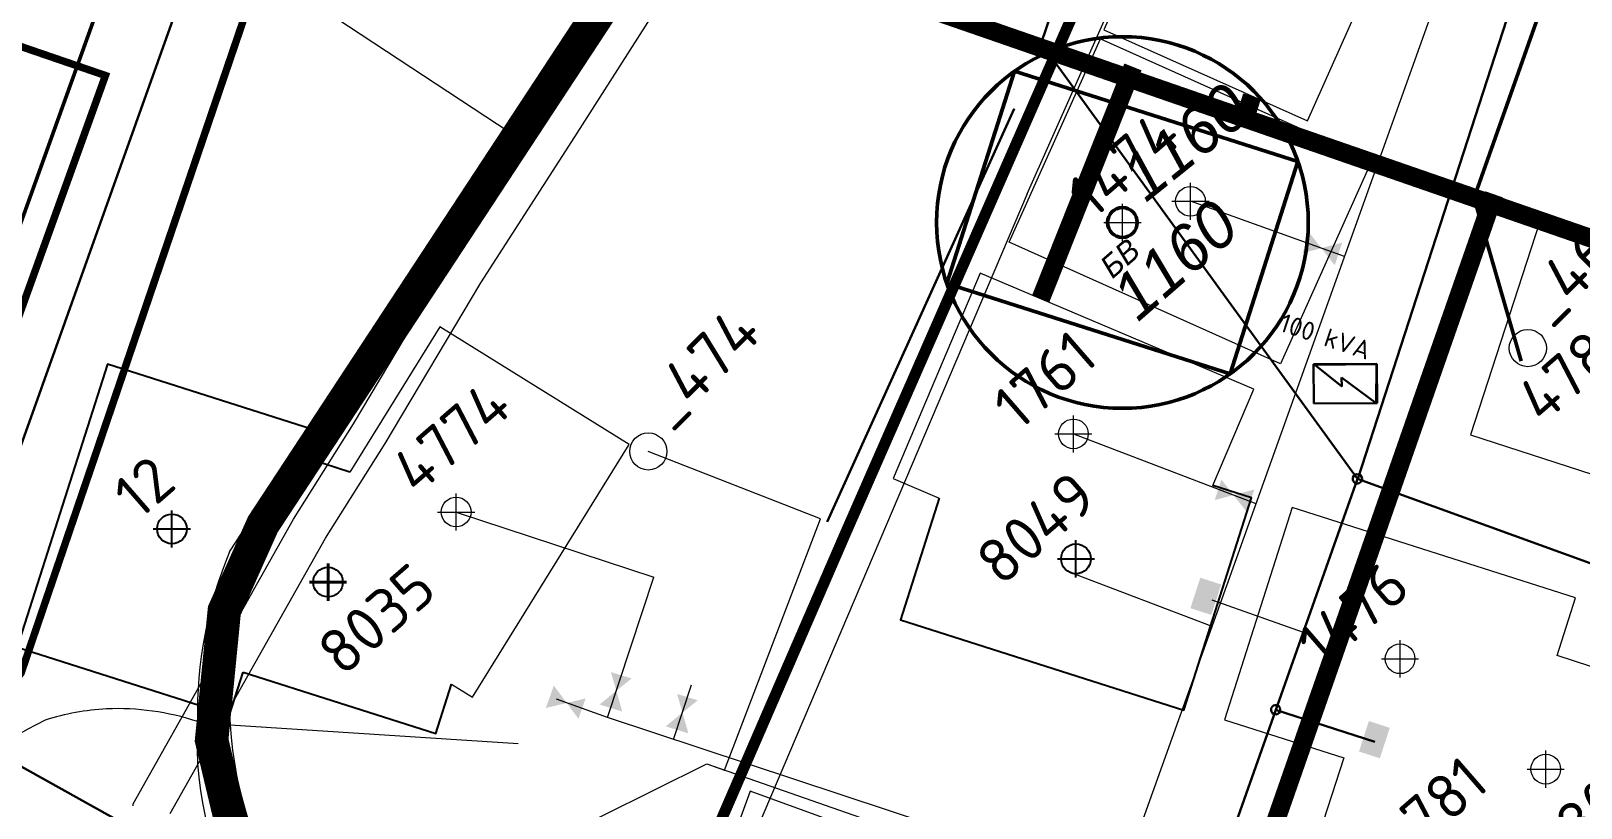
# Model space of a CAD drawing. Header units: millimetres. Extents: x 519 to 9564855, y -810 to 5021775.
# Drawn here: x 9531292.5 to 9531709.6, y 5000232.4 to 5000441.4 of the extents above; entities that cross this region are included whole.
import ezdxf

# ---------------------------------------------------------------- set-up
doc = ezdxf.new("R2010")
doc.units = ezdxf.units.MM
doc.header["$LTSCALE"] = 2
doc.header["$MEASUREMENT"] = 0
doc.header["$PDMODE"] = 2
doc.header["$PDSIZE"] = 5
doc.linetypes.add('1', pattern=[0])
doc.linetypes.add('DASHED', pattern=[0.75, 0.5, -0.25])
for name, color, linetype in [('Existing roads', 41, 'Continuous'), ('FIBERGLASS', 212, 'Continuous'), ('OilColl&Flowlines', 3, 'Continuous'), ('OLD WELLS(dr.bfr2000)', 24, 'Continuous'), ('ROAD_GROUND', 9, 'Continuous'), ('лэп', 1, 'Continuous'), ('Скважины - Конфликты наземки', 92, 'Continuous'), ('Скважины на 2013 год.', 21, '1'), ('Скважины на 2014 год', 70, 'Continuous'), ('Скважины на 2025 год _ОСМОТР', 5, 'Continuous')]:
    doc.layers.add(name, color=color, linetype=linetype)
for name, color, linetype, lineweight in [('PPLINE_GAS', 4, 'GAS_LINE', 30), ('Скважины на 2022 год', 60, 'Continuous', 13), ('Скважины на 2026', 222, 'Continuous', 50), ('Электро', 1, 'Continuous', 30), ('Электроснаб', 1, 'Continuous', 18), ('Электроснабжене', 1, 'Continuous', 18)]:
    doc.layers.add(name, color=color, linetype=linetype, lineweight=lineweight)
doc.styles.add('92051501$0$STANDARD', font='simplex.shx')
doc.styles.add('Elect', font='isocpeur.ttf')
doc.styles.add('GeoApp', font='', dxfattribs={"height": 1})
doc.styles.add('Line_GUGK', font='')
doc.styles.get("Standard").update_dxf_attribs({"font": 'isocpeur.ttf', "width": 0.5})
doc.styles.get('GeoApp').set_extended_font_data('D431', italic=True)
doc.styles.get('Line_GUGK').set_extended_font_data('Bm431', italic=True)
doc.linetypes.add('GAS_LINE', pattern='A,0.5,-0.2,["G",92051501$0$STANDARD,S=0.1,R=0,X=-0.1,Y=-0.05],-0.05', length=0.75)
doc.linetypes.add('WTR_LINE', pattern='A,0.5,-0.2,["W",92051501$0$STANDARD,S=0.1,R=0,X=-0.1,Y=-0.05],-0.05', length=0.75)

msp = doc.modelspace()

# ---------------------------------------------------------------- hatches: boundary and pattern name
at = {"layer": 'Скважины на 2013 год.', "linetype": 'ByBlock', "lineweight": 0, "ltscale": 5}
h = msp.add_hatch(color=3, dxfattribs=at)
h.set_gradient(color1=(0, 255, 0), color2=(5, 255, 5), one_color=1, tint=0.51, name='INVCYLINDER')
h.paths.add_polyline_path([(9531636.476, 5000387.16031), (9531643.33248, 5000378.40634), (9531645.32647, 5000384.48904), (9531634.66947, 5000381.64947)])
h = msp.add_hatch(color=3, dxfattribs=at)
h.set_gradient(color1=(0, 255, 0), color2=(5, 255, 5), one_color=1, tint=0.51, name='INVCYLINDER')
h.paths.add_polyline_path([(9531612.84077, 5000320.71833), (9531619.69724, 5000311.96435), (9531621.69124, 5000318.04705), (9531611.03424, 5000315.20748)])
h = msp.add_hatch(color=3, dxfattribs=at)
h.set_gradient(color1=(0, 255, 0), color2=(5, 255, 5), one_color=1, tint=0.51, name='INVCYLINDER')
h.paths.add_polyline_path([(9531439.81681, 5000256.36449), (9531433.18505, 5000265.28991), (9531431.0371, 5000259.25986), (9531441.76283, 5000261.82764)])
h = msp.add_hatch(color=3, dxfattribs=at)
h.set_gradient(color1=(0, 255, 0), color2=(5, 255, 5), one_color=1, tint=0.51, name='INVCYLINDER')
h.paths.add_polyline_path([(9531454.11102, 5000267.20433), (9531445.47864, 5000260.19539), (9531451.59537, 5000258.30838), (9531448.56934, 5000268.91394)])
h = msp.add_hatch(color=3, dxfattribs=at)
h.set_gradient(color1=(0, 255, 0), color2=(5, 255, 5), one_color=1, tint=0.51, name='INVCYLINDER')
h.paths.add_polyline_path([(9531471.91393, 5000261.33536), (9531463.28155, 5000254.32641), (9531469.39828, 5000252.4394), (9531466.37225, 5000263.04496)])
at = {"layer": 'Электро'}
for points in [[(9531604.49413, 5000286.12439), (9531610.1165, 5000284.29833), (9531612.77864, 5000292.49497), (9531607.15627, 5000294.32103)], [(9531649.85733, 5000247.55579), (9531655.4797, 5000245.72973), (9531658.14184, 5000253.92637), (9531652.51947, 5000255.75243)]]:
    msp.add_hatch(color=256, dxfattribs=at).paths.add_polyline_path(points)
at = {"layer": 'Электроснаб', "linetype": 'ByBlock', "lineweight": 0}
for points in [[(9531604.49413, 5000286.12439), (9531610.1165, 5000284.29833), (9531612.77864, 5000292.49497), (9531607.15627, 5000294.32103)], [(9531649.85733, 5000247.55579), (9531655.4797, 5000245.72973), (9531658.14184, 5000253.92637), (9531652.51947, 5000255.75243)]]:
    msp.add_hatch(color=1, dxfattribs=at).paths.add_polyline_path(points)
at = {"layer": 'Электроснабжене', "linetype": 'ByBlock', "lineweight": 0}
for points in [[(9531604.49413, 5000286.12439), (9531610.1165, 5000284.29833), (9531612.77864, 5000292.49497), (9531607.15627, 5000294.32103)], [(9531649.85733, 5000247.55579), (9531655.4797, 5000245.72973), (9531658.14184, 5000253.92637), (9531652.51947, 5000255.75243)]]:
    msp.add_hatch(color=1, dxfattribs=at).paths.add_polyline_path(points)

# ---------------------------------------------------------------- linework, layer by layer
at = {"color": 32, "lineweight": 0}
for p, q in [((9531345.94216, 5000301.24808, -24.976), (9531527.29532, 5000578.67999)), ((9531352.75547, 5000299.12803, -24.764), (9531536.633, 5000576.075, -24.622))]:
    msp.add_line(p, q, dxfattribs=at)
at = {"color": 3, "linetype": 'ByBlock', "lineweight": 0, "ltscale": 5}
msp.add_line((9531645.92453, 5000380.7668), (9531604.5, 5000395.6), dxfattribs=at)
at = {"color": 4, "lineweight": 0}
msp.add_line((9531346.085, 5000254.757, -25.322), (9531423.564, 5000249.745, -25.213), dxfattribs=at)
at = {"color": 5, "linetype": 'WTR_LINE', "lineweight": 0, "ltscale": 100, "const_width": 2}
msp.add_lwpolyline([(9527059.994, 5002488.058), (9527832.679, 5002214.15), (9528541.641, 5001967.805), (9529684.446, 5001530.752), (9530702.239, 5001171.723), (9531496.57, 5000875.96), (9531289.842, 5000268.677), (9531235.995, 5000198.308)], dxfattribs=at)
at = {"color": 6, "linetype": 'ByBlock', "lineweight": 0, "ltscale": 5, "const_width": 1}
for points, elevation in [([(9531279.9581, 5000362.5301), (9531376.64183, 5000631.58624)], 1.5475), ([(9531693.5044, 5000352.6041), (9531680.8183, 5000396.5222), (9531721.05842, 5000510.36049)], -0.5946)]:
    msp.add_lwpolyline(points, dxfattribs=dict(at, elevation=elevation))
at = {"color": 32, "lineweight": 0}
for centre, radius, start, end in [((9531450.34122, 5000257.78707, -24.976), 113.08414, 157.3981883, 181.1021009), ((9531454.54138, 5000261.13925, -24.764), 108.64401, 159.5333012, 183.3677584), ((9531431.98631, 5000250.46236, -24.609), 94.84821, 176.8876805, 247.9494689), ((9531450.75287, 5000261.27806, -24.764), 104.87081, 183.5650545, 242.8984631)]:
    msp.add_arc(centre, radius, start, end, dxfattribs=at)
at = {"color": 4, "lineweight": 0}
for centre, radius, start, end in [((9531316.08168, 5000194.93175, -24.985), 64.16133, 92.8808392, 107.909638), ((9531315.88796, 5000191.3786, -24.976), 67.70128, 71.5819859, 92.565967), ((9531466.49437, 4999926.88881, -24.323), 370.47592, 117.3391218, 124.114404)]:
    msp.add_arc(centre, radius, start, end, dxfattribs=at)
at = {"layer": 'Existing roads', "lineweight": 0, "const_width": 5, "elevation": -24.67163}
for points in [[(9531466.67878, 5000470.71352), (9532119.97484, 5000244.47268)], [(9531564.1834, 5000369.32074), (9531589.0268, 5000431.77065)], [(9531615.72507, 5000195.23581), (9531686.22745, 5000397.47775)]]:
    msp.add_lwpolyline(points, dxfattribs=at)
at = {"layer": 'Existing roads', "lineweight": 0, "const_width": 5}
msp.add_lwpolyline([(9531619.73375, 5000419.57421), (9531621.07492, 5000423.90089)], dxfattribs=at)
at = {"layer": 'FIBERGLASS', "lineweight": 0}
for p, q in [((9531687.23701, 5000704.64662, 0), (9531552.66612, 5000400.83137, 0)), ((9531552.76012, 5000401.04821, 0), (9531470.33504, 5000210.90981, 0))]:
    msp.add_line(p, q, dxfattribs=at)
at = {"layer": 'FIBERGLASS', "lineweight": 0, "ltscale": 5}
for p, q in [((9531504.91568, 5000310.18308), (9531458.6, 5000328.3)), ((9531479.07934, 5000242.55065), (9531504.91568, 5000310.18308)), ((9531321.06011, 5000168.29374, 0), (9531474.36772, 5000244.22417)), ((9531474.36772, 5000244.22417), (9533085.79736, 4999682.85721)), ((9531474.36772, 5000244.22417), (9531479.07934, 5000242.55065))]:
    msp.add_line(p, q, dxfattribs=at)
at = {"layer": 'FIBERGLASS', "linetype": 'DASHED', "lineweight": 0, "ltscale": 0.07, "const_width": 3, "elevation": 0}
msp.add_lwpolyline([(9531445.63554, 5000134.93508), (9531453.49473, 5000148.15449), (9531449.60856, 5000150.46489), (9531470.33504, 5000210.90981), (9531511.62837, 5000306.16539), (9531598.86686, 5000505.13692), (9531687.23701, 5000704.64662), (9531690.12365, 5000713.15835), (9531775.3157, 5001066.34806), (9531771.80796, 5001073.56077), (9531049.66614, 5001321.27015), (9531118.61306, 5001522.42529), (9531116.27538, 5001523.22654)], dxfattribs=at)
at = {"layer": 'OilColl&Flowlines', "lineweight": 0, "const_width": 2}
msp.add_lwpolyline([(9530917.659, 5000622.28257), (9531209.737, 5000519.055), (9531255.937, 5000448.855), (9531312.537, 5000429.455), (9531245.337, 5000242.755), (9531451.82079, 5000131.60558), (9531538.737, 5000091.355), (9531540.137, 5000090.455), (9531403.337, 4999707.355)], dxfattribs=at)
at = {"layer": 'OLD WELLS(dr.bfr2000)', "lineweight": 0}
for centre in [(9531695.3, 5000356.1), (9531458.6, 5000328.3)]:
    msp.add_circle(centre, 5, dxfattribs=at)
at = {"layer": 'PPLINE_GAS', "linetype": 'GAS_LINE', "lineweight": 0, "ltscale": 20}
msp.add_line((9531560.54522, 5000397.63566, 0), (9531472.20353, 5000189.92148), dxfattribs=at)
at = {"layer": 'PPLINE_GAS', "linetype": 'GAS_LINE', "lineweight": 0, "ltscale": 20, "elevation": 0}
msp.add_lwpolyline([(9531560.5351, 5000397.61169), (9531694.45265, 5000698.54833)], dxfattribs=at)
at = {"layer": 'ROAD_GROUND', "linetype": 'Continuous', "lineweight": 0}
for points in [[(9531319.96568, 5000232.92606), (9531319.96568, 5000233.47798), (9531363.14819, 5000310.08282), (9531379.31057, 5000335.68163), (9531405.03311, 5000378.9195), (9531430.41695, 5000418.34975), (9531457.43521, 5000460.72156), (9531495.34363, 5000523.73686), (9531536.22426, 5000607.38798), (9531566.693, 5000671.82187), (9531589.20168, 5000719.64021), (9531610.38219, 5000764.29912), (9531634.2895, 5000815.91443), (9531634.58964, 5000816.55197)], [(9531329.96568, 5000230.85359), (9531371.737, 5000304.955), (9531387.837, 5000330.455), (9531413.537, 5000373.655), (9531438.837, 5000412.955), (9531465.937, 5000455.455), (9531504.137, 5000518.955), (9531545.237, 5000603.055), (9531575.737, 5000667.555), (9531598.237, 5000715.355), (9531619.437, 5000760.055), (9531643.337, 5000811.655), (9531644.4284, 5000813.97326)]]:
    msp.add_lwpolyline(points, dxfattribs=at)
at = {"layer": 'ROAD_GROUND', "color": 8, "lineweight": 0, "const_width": 9}
msp.add_lwpolyline([(9531398.49855, 5000164.2919), (9531368.51893, 5000186.98641), (9531349.66869, 5000214.54586), (9531341.09689, 5000250.60011), (9531344.51852, 5000285.43364), (9531354.89363, 5000308.6504), (9531498.42548, 5000527.1004), (9531532.67785, 5000578.01291), (9531571.21687, 5000669.69242), (9531593.72246, 5000717.50418), (9531614.91914, 5000762.19768), (9531638.81989, 5000813.79883), (9531639.11339, 5000814.42226)], dxfattribs=at)
at = {"layer": 'лэп', "linetype": 'ByBlock', "lineweight": 0, "ltscale": 5}
msp.add_line((9531610.22382, 5000288.38051, 0), (9531634.84163, 5000279.67854, 0), dxfattribs=at)
at = {"layer": 'Скважины - Конфликты наземки', "linetype": 'ByBlock', "lineweight": 0}
msp.add_circle((9531586.2, 5000389.9), 4, dxfattribs=at)
at = {"layer": 'Скважины - Конфликты наземки', "linetype": 'ByBlock', "lineweight": 0, "ltscale": 80}
msp.add_point((9531586.2, 5000389.9), dxfattribs=at)
at = {"layer": 'Скважины на 2013 год.', "color": 3, "linetype": 'ByBlock', "lineweight": 0, "ltscale": 5}
for p, q in [((9531730.79362, 5000617.77991), (9531587.03813, 5000216.31531)), ((9531573, 5000333), (9531622.11124, 5000314.26366)), ((9531406.9, 5000312), (9531460.07401, 5000294.47046)), ((9531447.62493, 5000256.7075), (9531460.07401, 5000294.47046)), ((9531571.60701, 5000295.99127), (9531610.28459, 5000281.23547)), ((9531465.4245, 5000250.82624), (9531470.2726, 5000265.53678)), ((9531447.62493, 5000256.7075), (9531433.90795, 5000261.60164)), ((9531585.16565, 5000211.26192), (9531447.62493, 5000256.7075))]:
    msp.add_line(p, q, dxfattribs=at)
at = {"layer": 'Скважины на 2013 год.', "color": 0, "linetype": 'ByBlock', "lineweight": 0}
msp.add_lwpolyline([(9531613.81755, 5000514.75633), (9531581.19701, 5000441.70908), (9531635.98245, 5000417.24367), (9531668.60299, 5000490.29092)], close=True, dxfattribs=at)
for points in [[(9531388.24575, 5000472.74995), (9531371.35193, 5000447.0743), (9531421.47521, 5000414.09466), (9531447.6185, 5000453.82788)], [(9531735.1361, 5000377.96384), (9531698.38822, 5000389.86418), (9531679.90309, 5000332.78266), (9531735.49562, 5000314.78004)], [(9531610.56871, 5000319.13666), (9531621.53594, 5000345.01094), (9531547.87943, 5000376.23144), (9531524.46406, 5000320.98906), (9531536.91606, 5000315.71108)], [(9531405.66221, 5000265.69942), (9531411.3126, 5000262.19509), (9531453.47718, 5000330.18147), (9531402.4874, 5000361.80491), (9531378.27267, 5000322.76096)], [(9531645.74228, 5000245.84406), (9531631.60309, 5000202.18266), (9531707.92886, 5000177.46529)], [(9531559.61568, 5000205.28286), (9531561.15147, 5000209.49954), (9531485.98203, 5000236.87754), (9531465.44853, 5000180.50046), (9531478.4716, 5000175.75723)]]:
    msp.add_lwpolyline(points, dxfattribs=at)
for centre in [(9531573, 5000333), (9531406.9, 5000312)]:
    msp.add_circle(centre, 4, dxfattribs=at)
for p in [(9531573, 5000333), (9531406.9, 5000312)]:
    msp.add_point(p, dxfattribs=at)
at = {"layer": 'Скважины на 2014 год', "color": 0, "linetype": 'ByBlock', "lineweight": 0}
msp.add_lwpolyline([(9531555.72153, 5000384.63044), (9531580.31552, 5000439.35827), (9531653.28596, 5000406.56629), (9531628.69197, 5000351.83845), (9531555.72153, 5000384.63044)], dxfattribs=at)
msp.add_circle((9531604.5, 5000395.6), 4, dxfattribs=at)
msp.add_point((9531604.5, 5000395.6), dxfattribs=at)
at = {"layer": 'Скважины на 2022 год', "color": 0, "lineweight": 0}
msp.add_lwpolyline([(9531738.28923, 5000230.89164), (9531747.41277, 5000258.97102), (9531703.1537, 5000273.35166)], dxfattribs=at)
msp.add_circle((9531700.1, 5000242.8), 4, dxfattribs=at)
msp.add_point((9531700.1, 5000242.8), dxfattribs=at)
at = {"layer": 'Скважины на 2025 год _ОСМОТР', "color": 0, "linetype": 'ByBlock', "lineweight": -2, "ltscale": 50}
for points in [[(9531367.84137, 5000326.08541), (9531370.23632, 5000333.60015), (9531313.06933, 5000351.81925), (9531288.7772, 5000275.5966), (9531345.94419, 5000257.3775), (9531349.62228, 5000268.91843)], [(9531378.27267, 5000322.76096), (9531367.84137, 5000326.08541)], [(9531536.91606, 5000315.71108), (9531526.47913, 5000282.96257), (9531602.70178, 5000258.67044), (9531620.92087, 5000315.83743), (9531610.56871, 5000319.13666)], [(9531349.62228, 5000268.91843), (9531401.42639, 5000252.40848), (9531405.66221, 5000265.69942)]]:
    msp.add_lwpolyline(points, dxfattribs=at)
at = {"layer": 'Скважины на 2025 год _ОСМОТР', "color": 0, "linetype": 'ByBlock', "lineweight": 0, "ltscale": 50}
msp.add_lwpolyline([(9531703.1537, 5000273.35166), (9531708.12087, 5000288.93743), (9531631.89822, 5000313.22956), (9531613.67913, 5000256.06257), (9531645.74228, 5000245.84406)], dxfattribs=at)
at = {"layer": 'Скважины на 2025 год _ОСМОТР', "color": 0, "linetype": 'ByBlock', "lineweight": -2}
for centre in [(9531330.41447, 5000307.44059), (9531573.7, 5000299.4)]:
    msp.add_circle(centre, 4, dxfattribs=at)
at = {"layer": 'Скважины на 2025 год _ОСМОТР', "color": 0, "linetype": 'ByBlock', "lineweight": -2, "ltscale": 50}
msp.add_circle((9531372.42, 5000293.14), 4, dxfattribs=at)
at = {"layer": 'Скважины на 2025 год _ОСМОТР', "color": 0, "linetype": 'ByBlock', "lineweight": 0}
msp.add_circle((9531660.9, 5000272.5), 4, dxfattribs=at)
at = {"layer": 'Скважины на 2025 год _ОСМОТР', "color": 0, "linetype": 'ByBlock', "lineweight": -2}
for p in [(9531330.41, 5000307.44), (9531573.7, 5000299.4)]:
    msp.add_point(p, dxfattribs=at)
at = {"layer": 'Скважины на 2025 год _ОСМОТР', "color": 0, "linetype": 'ByBlock', "lineweight": 40, "ltscale": 50}
msp.add_point((9531372.42, 5000293.14), dxfattribs=at)
at = {"layer": 'Скважины на 2025 год _ОСМОТР', "color": 0, "linetype": 'ByBlock', "lineweight": 0}
msp.add_point((9531660.9, 5000272.5), dxfattribs=at)
at = {"layer": 'Скважины на 2026', "linetype": 'ByBlock', "ltscale": 50}
msp.add_lwpolyline([(9531538.97913, 5000373.46257), (9531615.20178, 5000349.17044), (9531633.42087, 5000406.33743), (9531557.19822, 5000430.62956)], close=True, dxfattribs=at)
msp.add_circle((9531586.2, 5000389.9), 50, dxfattribs=at)
at = {"layer": 'Скважины на 2026', "linetype": 'ByBlock'}
msp.add_circle((9531586.2, 5000389.9), 4, dxfattribs=at)
at = {"layer": 'Скважины на 2026', "linetype": 'ByBlock', "lineweight": 0}
msp.add_point((9531586.2, 5000389.9), dxfattribs=at)
at = {"layer": 'Электро'}
for p, q in [((9531769.78319, 5000692.11631), (9531649.51197, 5000320.90615, 0)), ((9531376.87169, 5000574.11353, 0), (9531261.87295, 5000251.78765, 0)), ((9531564.30334, 5000438.15259, 0), (9531568.4187, 5000450.39649)), ((9531649.42445, 5000320.93459, 0), (9531564.30334, 5000438.15259, 0)), ((9531557.0557, 5000420.48277, 0), (9531506.74513, 5000309.35431, 0)), ((9531637.63876, 5000351.73956, 0), (9531654.68719, 5000351.8439, 0)), ((9531637.70346, 5000341.16721, 0), (9531637.63876, 5000351.73956, 0)), ((9531654.58994, 5000351.74545, 0), (9531637.99434, 5000351.64389, 0)), ((9531637.99434, 5000351.64389, 0), (9531645.20612, 5000345.81665, 0)), ((9531654.51625, 5000341.30299, 0), (9531654.58994, 5000351.74545, 0)), ((9531654.68719, 5000351.8439, 0), (9531654.75189, 5000341.27155, 0)), ((9531645.20612, 5000345.81665, 0), (9531645.19158, 5000348.19188, 0)), ((9531645.19158, 5000348.19188, 0), (9531654.51625, 5000341.30299, 0)), ((9531654.75189, 5000341.27155, 0), (9531637.70346, 5000341.16721, 0)), ((9531649.42445, 5000320.93459, 0), (9531568.68757, 5000092.52298, 0)), ((9532017.90282, 5000187.35264, 0), (9531649.42445, 5000320.93459, 0)), ((9531264.03292, 5000257.84175, 0), (9531484.71604, 5000135.26517, 0)), ((9531654.12491, 5000250.11904), (9531627.43082, 5000258.79247))]:
    msp.add_line(p, q, dxfattribs=at)
for centre, start, end in [((9531649.42445, 5000320.93459, 0), 162.0000001, 342.0000001), ((9531649.42445, 5000320.93459, 0), 342.0000001, 162.0000001), ((9531627.43082, 5000258.79247), 162, 342), ((9531627.43082, 5000258.79247), 342, 162)]:
    msp.add_arc(centre, 1.25, start, end, dxfattribs=at)
at = {"layer": 'Электроснаб', "color": 1, "linetype": 'ByBlock', "lineweight": 0}
for p, q in [((9531769.78319, 5000692.11631), (9531649.51197, 5000320.90615, 0)), ((9531376.87169, 5000574.11353, 0), (9531261.87295, 5000251.78765, 0)), ((9531564.30334, 5000438.15259, 0), (9531568.4187, 5000450.39649)), ((9531649.42445, 5000320.93459, 0), (9531564.30334, 5000438.15259, 0)), ((9531557.0557, 5000420.48277, 0), (9531506.74513, 5000309.35431, 0)), ((9531637.63876, 5000351.73956, 0), (9531654.68719, 5000351.8439, 0)), ((9531637.70346, 5000341.16721, 0), (9531637.63876, 5000351.73956, 0)), ((9531654.58994, 5000351.74545, 0), (9531637.99434, 5000351.64389, 0)), ((9531637.99434, 5000351.64389, 0), (9531645.20612, 5000345.81665, 0)), ((9531654.51625, 5000341.30299, 0), (9531654.58994, 5000351.74545, 0)), ((9531654.68719, 5000351.8439, 0), (9531654.75189, 5000341.27155, 0)), ((9531645.20612, 5000345.81665, 0), (9531645.19158, 5000348.19188, 0)), ((9531645.19158, 5000348.19188, 0), (9531654.51625, 5000341.30299, 0)), ((9531654.75189, 5000341.27155, 0), (9531637.70346, 5000341.16721, 0)), ((9531649.42445, 5000320.93459, 0), (9531568.68757, 5000092.52298, 0)), ((9532017.90282, 5000187.35264, 0), (9531649.42445, 5000320.93459, 0)), ((9531264.03292, 5000257.84175, 0), (9531484.71604, 5000135.26517, 0)), ((9531654.12491, 5000250.11904), (9531627.43082, 5000258.79247))]:
    msp.add_line(p, q, dxfattribs=at)
for centre, start, end in [((9531649.42445, 5000320.93459, 0), 162.0000001, 342.0000001), ((9531649.42445, 5000320.93459, 0), 342.0000001, 162.0000001), ((9531627.43082, 5000258.79247), 162, 342), ((9531627.43082, 5000258.79247), 342, 162)]:
    msp.add_arc(centre, 1.25, start, end, dxfattribs=at)
at = {"layer": 'Электроснабжене', "color": 1, "linetype": 'ByBlock', "lineweight": 0}
for p, q in [((9531769.78319, 5000692.11631), (9531649.51197, 5000320.90615, 0)), ((9531376.87169, 5000574.11353, 0), (9531261.87295, 5000251.78765, 0)), ((9531564.30334, 5000438.15259, 0), (9531568.4187, 5000450.39649)), ((9531649.42445, 5000320.93459, 0), (9531564.30334, 5000438.15259, 0)), ((9531557.0557, 5000420.48277, 0), (9531506.74513, 5000309.35431, 0)), ((9531637.63876, 5000351.73956, 0), (9531654.68719, 5000351.8439, 0)), ((9531637.70346, 5000341.16721, 0), (9531637.63876, 5000351.73956, 0)), ((9531654.58994, 5000351.74545, 0), (9531637.99434, 5000351.64389, 0)), ((9531637.99434, 5000351.64389, 0), (9531645.20612, 5000345.81665, 0)), ((9531654.51625, 5000341.30299, 0), (9531654.58994, 5000351.74545, 0)), ((9531654.68719, 5000351.8439, 0), (9531654.75189, 5000341.27155, 0)), ((9531645.20612, 5000345.81665, 0), (9531645.19158, 5000348.19188, 0)), ((9531645.19158, 5000348.19188, 0), (9531654.51625, 5000341.30299, 0)), ((9531654.75189, 5000341.27155, 0), (9531637.70346, 5000341.16721, 0)), ((9531649.42445, 5000320.93459, 0), (9531568.68757, 5000092.52298, 0)), ((9532017.90282, 5000187.35264, 0), (9531649.42445, 5000320.93459, 0)), ((9531264.03292, 5000257.84175, 0), (9531484.71604, 5000135.26517, 0)), ((9531654.12491, 5000250.11904), (9531627.43082, 5000258.79247))]:
    msp.add_line(p, q, dxfattribs=at)
for centre, start, end in [((9531649.42445, 5000320.93459, 0), 162.0000001, 342.0000001), ((9531649.42445, 5000320.93459, 0), 342.0000001, 162.0000001), ((9531627.43082, 5000258.79247), 162, 342), ((9531627.43082, 5000258.79247), 342, 162)]:
    msp.add_arc(centre, 1.25, start, end, dxfattribs=at)

# ---------------------------------------------------------------- texts
at = {"layer": 'OLD WELLS(dr.bfr2000)', "lineweight": 0, "style": 'Elect'}
for s, p in [(' _463', (9531695.3, 5000356.1)), (' _474', (9531458.6, 5000328.3))]:
    msp.add_text(s, height=12.5, rotation=44.9999999, dxfattribs=at).set_placement(p)
at = {"layer": 'Скважины - Конфликты наземки', "lineweight": 35, "style": 'GeoApp'}
msp.add_text('1160', height=12.5, rotation=38.8332141, dxfattribs=at).set_placement((9531592.47117, 5000395.10079))
at = {"layer": 'Скважины на 2013 год.', "color": 0, "linetype": 'ByBlock', "lineweight": 0, "style": 'Elect'}
for s, p in [('4783', (9531699.19536, 5000335.29784)), ('1761', (9531558.22181, 5000333.43726)), ('4774', (9531396.31194, 5000316.2188)), ('4781', (9531660.93583, 5000216.64333))]:
    msp.add_text(s, height=12, rotation=41, dxfattribs=at).set_placement(p)
at = {"layer": 'Скважины на 2014 год', "color": 0, "linetype": 'ByBlock', "lineweight": 0, "style": 'Elect'}
msp.add_text('1474', height=12, rotation=41, dxfattribs=at).set_placement((9531578.2702, 5000390.45228))
at = {"layer": 'Скважины на 2022 год', "color": 0, "lineweight": 0, "style": 'Elect'}
msp.add_text('8055', height=12, rotation=41, dxfattribs=at).set_placement((9531709.25183, 5000220.80073))
at = {"layer": 'Скважины на 2025 год _ОСМОТР', "color": 0, "linetype": 'ByBlock', "lineweight": -2, "style": 'Elect'}
for s, p in [('12', (9531321.50051, 5000309.53537)), ('8049', (9531553.59243, 5000291.62863))]:
    msp.add_text(s, height=12, rotation=41, dxfattribs=at).set_placement(p)
at = {"layer": 'Скважины на 2025 год _ОСМОТР', "color": 0, "linetype": 'ByBlock', "lineweight": 40, "ltscale": 50, "style": 'Elect'}
msp.add_text('8035', height=12, rotation=41, dxfattribs=at).set_placement((9531376.38443, 5000267.34451))
at = {"layer": 'Скважины на 2025 год _ОСМОТР', "color": 0, "linetype": 'ByBlock', "lineweight": 0, "style": 'Elect'}
msp.add_text('1476', height=12, rotation=41, dxfattribs=at).set_placement((9531640.1251, 5000269.5192))
at = {"layer": 'Скважины на 2026', "linetype": 'ByBlock', "style": 'Line_GUGK'}
for s, height, p in [('1160', 12.5, (9531590.35466, 5000362.95423)), ('БВ', 6, (9531583.50313, 5000374.58577))]:
    msp.add_text(s, height=height, rotation=41, dxfattribs=at).set_placement(p)
at = {"layer": 'Электро'}
msp.add_text('100 kVA', height=5, rotation=341.691556, dxfattribs=at).set_placement((9531628.10654, 5000360.79796, -0.00006))
at = {"layer": 'Электроснаб', "color": 1, "linetype": 'ByBlock', "lineweight": 0}
msp.add_text('100 kVA', height=5, rotation=341.691556, dxfattribs=at).set_placement((9531628.10654, 5000360.79796, -0.00006))
at = {"layer": 'Электроснабжене', "color": 1, "linetype": 'ByBlock', "lineweight": 0}
msp.add_text('100 kVA', height=5, rotation=341.691556, dxfattribs=at).set_placement((9531628.10654, 5000360.79796, -0.00006))

doc.saveas('drawing.dxf')
